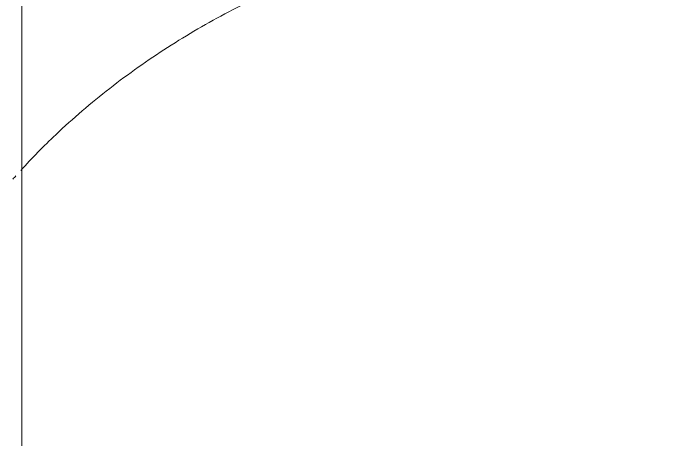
# Model space of a CAD drawing. Header units: inches. Extents: x -326 to 986, y -79 to 1436.
# Drawn here: x 150.49 to 159.48, y 947.75 to 953.67 of the extents above; entities that cross this region are included whole.
import ezdxf

# ---------------------------------------------------------------- set-up
doc = ezdxf.new("R2010")
doc.units = ezdxf.units.IN
doc.header["$LTSCALE"] = 48
doc.header["$MEASUREMENT"] = 0
doc.layers.add('I-FURN', color=47, linetype='Continuous', lineweight=9)

# ---------------------------------------------------------------- blocks, each defined once
blk = doc.blocks.new('Allsteel Seating 19 Work Chair - Allsteel Seating 19 Work Chair-7694469-Level XX  POWER _ SIGNAL NEW')
at = {"layer": 'I-FURN'}
blk.add_line((-8.2796, 5.2864), (8.2796, 5.2864), dxfattribs=at)
blk.add_open_spline([(3.611, 5.4121), (3.6262, 5.3988), (3.6414, 5.3854), (3.6566, 5.3719)], degree=3, dxfattribs=at)
blk.add_open_spline([(3.7334, 5.303), (3.9045, 5.1475), (4.3046, 4.7535), (4.8837, 4.0753), (5.454, 3.2695), (5.8653, 2.5628), (6.1539, 1.9727), (6.3448, 1.5189), (6.5063, 1.0504), (6.6805, 0.4133), (6.802, -0.403), (6.8214, -1.232), (6.766, -1.8914), (6.6964, -2.3837), (6.6003, -2.8699), (6.4818, -3.3522), (6.3504, -3.8303), (6.1509, -4.4615), (5.8619, -5.2409), (5.5135, -5.9963), (5.2406, -6.5098), (5.0753, -6.7981), (4.945, -7.0096), (4.8094, -7.2179), (4.6223, -7.4924), (4.4215, -7.7554), (4.2028, -8.0038), (3.9739, -8.2455), (3.5488, -8.6402), (2.8661, -9.1194), (1.6584, -9.6827), (0.3323, -9.9166), (-0.9952, -9.8002), (-1.9608, -9.5416), (-2.8664, -9.1191), (-3.548, -8.6407), (-3.9731, -8.2464), (-4.202, -8.0047), (-4.4209, -7.7562), (-4.6222, -7.4925), (-4.8098, -7.2171), (-4.9912, -6.939), (-5.203, -6.5815), (-5.5146, -5.9935), (-6.002, -4.9363), (-6.3638, -3.8355), (-6.6003, -2.8695), (-6.6966, -2.3826), (-6.7662, -1.8905), (-6.8214, -1.2316), (-6.8021, -0.4024), (-6.6799, 0.4152), (-6.5068, 1.0491), (-6.3462, 1.5153), (-6.1541, 1.9719), (-5.8639, 2.5659), (-5.4515, 3.2731), (-4.8821, 4.0776), (-4.3042, 4.7528), (-3.9067, 5.147), (-3.7367, 5.3013)], degree=3, knots=[-0.9477422, -0.9477422, -0.9477422, -0.9477422, -0.9318182, -0.9090909, -0.8863636, -0.8636364, -0.8522727, -0.8409091, -0.8295455, -0.8181818, -0.7954545, -0.7727273, -0.7613636, -0.75, -0.7386364, -0.7272727, -0.7159091, -0.7045455, -0.6818182, -0.6590909, -0.6477273, -0.6420455, -0.6363636, -0.6306818, -0.625, -0.6136364, -0.6079545, -0.6022727, -0.5909091, -0.5681818, -0.5454545, -0.5, -0.4772727, -0.4545455, -0.4318182, -0.4090909, -0.3977273, -0.3920455, -0.3863636, -0.375, -0.3693182, -0.3636364, -0.3522727, -0.3409091, -0.3181818, -0.2727273, -0.2613636, -0.25, -0.2386364, -0.2272727, -0.2045455, -0.1818182, -0.1704545, -0.1590909, -0.1477273, -0.1363636, -0.1136364, -0.0909091, -0.0681818, -0.0523582, -0.0523582, -0.0523582, -0.0523582], dxfattribs=at)

msp = doc.modelspace()

# ---------------------------------------------------------------- block references
at = {"layer": 'I-FURN', "rotation": 90.00000000000117}
msp.add_blockref('Allsteel Seating 19 Work Chair - Allsteel Seating 19 Work Chair-7694469-Level XX  POWER _ SIGNAL NEW', (155.8984, 947.7489), dxfattribs=at)

doc.saveas('drawing.dxf')
